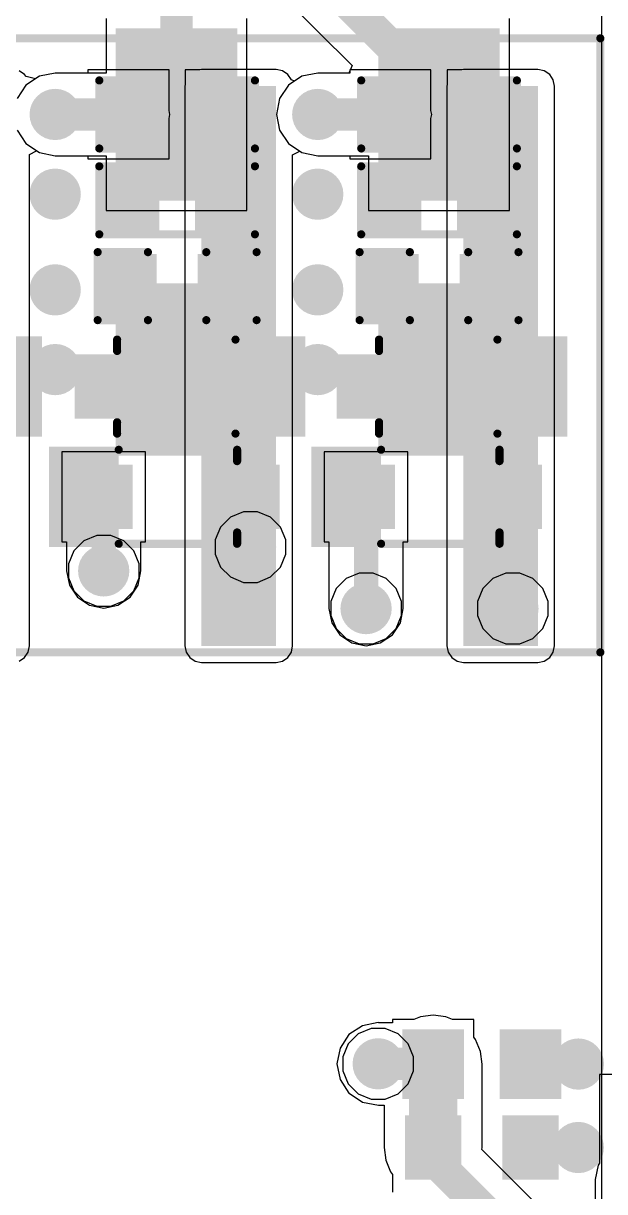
# Model space of a CAD drawing. Header units: millimetres. Extents: x 0 to 172, y 0 to 138.
# Drawn here: x 27.84 to 36.95, y 86.19 to 104.5 of the extents above; entities that cross this region are included whole.
import ezdxf

# ---------------------------------------------------------------- set-up
doc = ezdxf.new("R2010")
doc.units = ezdxf.units.MM
for name, color, linetype in [('BottomLayer', 5, 'Continuous'), ('BottomPaste', 16, 'Continuous'), ('BottomSolder', 6, 'Continuous'), ('TopLayer', 1, 'Continuous'), ('TopOverlay', 2, 'Continuous'), ('TopPaste', 8, 'Continuous'), ('TopSolder', 216, 'Continuous'), ('ViaHoleLayer', 16, 'Continuous')]:
    doc.layers.add(name, color=color, linetype=linetype)

# ---------------------------------------------------------------- blocks, each defined once
blk = doc.blocks.new('R___0603_77')
at = {"layer": 'TopLayer'}
for points in [[(-0.381, 0.4445), (-0.381, -0.4445), (-1.143, -0.4445), (-1.143, 0.4445)], [(1.143, 0.4445), (1.143, -0.4445), (0.381, -0.4445), (0.381, 0.4445)]]:
    blk.add_hatch(color=1, dxfattribs=at).paths.add_polyline_path(points)
at = {"layer": 'TopPaste'}
for points in [[(-0.381, 0.4445), (-0.381, -0.4445), (-1.143, -0.4445), (-1.143, 0.4445)], [(1.143, 0.4445), (1.143, -0.4445), (0.381, -0.4445), (0.381, 0.4445)]]:
    blk.add_hatch(color=8, dxfattribs=at).paths.add_polyline_path(points)
at = {"layer": 'TopSolder'}
for points in [[(-0.2794, 0.5461), (-0.2794, -0.5461), (-1.2446, -0.5461), (-1.2446, 0.5461)], [(1.2446, 0.5461), (1.2446, -0.5461), (0.2794, -0.5461), (0.2794, 0.5461)]]:
    blk.add_hatch(color=216, dxfattribs=at).paths.add_polyline_path(points)
at = {"layer": 'TopOverlay', "const_width": 0.127}
for points in [[(-1.2192, -0.5334), (-1.2192, 0.5334)], [(-1.2192, 0.5334), (1.2192, 0.5334)], [(1.2192, -0.5334), (1.2192, 0.5334)], [(-1.2192, -0.5334), (1.2192, -0.5334)]]:
    blk.add_lwpolyline(points, dxfattribs=at)
at = {"layer": 'TopOverlay', "const_width": 0.0635}
for points in [[(-1.25095, 0.5334, 1), (-1.18745, 0.5334, 1)], [(-1.25095, 0.5334, 1), (-1.18745, 0.5334, 1)], [(1.18745, 0.5334, 1), (1.25095, 0.5334, 1)], [(1.18745, 0.5334, 1), (1.25095, 0.5334, 1)], [(-1.25095, -0.5334, 1), (-1.18745, -0.5334, 1)], [(-1.25095, -0.5334, 1), (-1.18745, -0.5334, 1)], [(1.18745, -0.5334, 1), (1.25095, -0.5334, 1)], [(1.18745, -0.5334, 1), (1.25095, -0.5334, 1)]]:
    blk.add_lwpolyline(points, format="xyb", close=True, dxfattribs=at)
blk = doc.blocks.new('R___0603_78')
at = {"layer": 'TopLayer'}
for points in [[(-0.381, 0.4445), (-0.381, -0.4445), (-1.143, -0.4445), (-1.143, 0.4445)], [(1.143, 0.4445), (1.143, -0.4445), (0.381, -0.4445), (0.381, 0.4445)]]:
    blk.add_hatch(color=1, dxfattribs=at).paths.add_polyline_path(points)
at = {"layer": 'TopPaste'}
for points in [[(-0.381, 0.4445), (-0.381, -0.4445), (-1.143, -0.4445), (-1.143, 0.4445)], [(1.143, 0.4445), (1.143, -0.4445), (0.381, -0.4445), (0.381, 0.4445)]]:
    blk.add_hatch(color=8, dxfattribs=at).paths.add_polyline_path(points)
at = {"layer": 'TopSolder'}
for points in [[(-0.2794, 0.5461), (-0.2794, -0.5461), (-1.2446, -0.5461), (-1.2446, 0.5461)], [(1.2446, 0.5461), (1.2446, -0.5461), (0.2794, -0.5461), (0.2794, 0.5461)]]:
    blk.add_hatch(color=216, dxfattribs=at).paths.add_polyline_path(points)
at = {"layer": 'TopOverlay', "const_width": 0.127}
for points in [[(-1.2192, -0.5334), (-1.2192, 0.5334)], [(-1.2192, 0.5334), (1.2192, 0.5334)], [(1.2192, -0.5334), (1.2192, 0.5334)], [(-1.2192, -0.5334), (1.2192, -0.5334)]]:
    blk.add_lwpolyline(points, dxfattribs=at)
at = {"layer": 'TopOverlay', "const_width": 0.0635}
for points in [[(-1.25095, 0.5334, 1), (-1.18745, 0.5334, 1)], [(-1.25095, 0.5334, 1), (-1.18745, 0.5334, 1)], [(1.18745, 0.5334, 1), (1.25095, 0.5334, 1)], [(1.18745, 0.5334, 1), (1.25095, 0.5334, 1)], [(-1.25095, -0.5334, 1), (-1.18745, -0.5334, 1)], [(-1.25095, -0.5334, 1), (-1.18745, -0.5334, 1)], [(1.18745, -0.5334, 1), (1.25095, -0.5334, 1)], [(1.18745, -0.5334, 1), (1.25095, -0.5334, 1)]]:
    blk.add_lwpolyline(points, format="xyb", close=True, dxfattribs=at)
blk = doc.blocks.new('R___0603_B_152')
at = {"layer": 'BottomLayer'}
for points in [[(-1.143, -0.4445), (-1.143, 0.4445), (-0.381, 0.4445), (-0.381, -0.4445)], [(0.381, -0.4445), (0.381, 0.4445), (1.143, 0.4445), (1.143, -0.4445)]]:
    blk.add_hatch(color=5, dxfattribs=at).paths.add_polyline_path(points)
at = {"layer": 'BottomPaste'}
for points in [[(-1.143, -0.4445), (-1.143, 0.4445), (-0.381, 0.4445), (-0.381, -0.4445)], [(0.381, -0.4445), (0.381, 0.4445), (1.143, 0.4445), (1.143, -0.4445)]]:
    blk.add_hatch(color=16, dxfattribs=at).paths.add_polyline_path(points)
at = {"layer": 'BottomSolder'}
for points in [[(-1.2446, -0.5461), (-1.2446, 0.5461), (-0.2794, 0.5461), (-0.2794, -0.5461)], [(0.2794, -0.5461), (0.2794, 0.5461), (1.2446, 0.5461), (1.2446, -0.5461)]]:
    blk.add_hatch(color=6, dxfattribs=at).paths.add_polyline_path(points)
blk = doc.blocks.new('R___0603_172')
at = {"layer": 'TopLayer'}
for points in [[(-0.381, 0.4445), (-0.381, -0.4445), (-1.143, -0.4445), (-1.143, 0.4445)], [(1.143, 0.4445), (1.143, -0.4445), (0.381, -0.4445), (0.381, 0.4445)]]:
    blk.add_hatch(color=1, dxfattribs=at).paths.add_polyline_path(points)
at = {"layer": 'TopPaste'}
for points in [[(-0.381, 0.4445), (-0.381, -0.4445), (-1.143, -0.4445), (-1.143, 0.4445)], [(1.143, 0.4445), (1.143, -0.4445), (0.381, -0.4445), (0.381, 0.4445)]]:
    blk.add_hatch(color=8, dxfattribs=at).paths.add_polyline_path(points)
at = {"layer": 'TopSolder'}
for points in [[(-0.2794, 0.5461), (-0.2794, -0.5461), (-1.2446, -0.5461), (-1.2446, 0.5461)], [(1.2446, 0.5461), (1.2446, -0.5461), (0.2794, -0.5461), (0.2794, 0.5461)]]:
    blk.add_hatch(color=216, dxfattribs=at).paths.add_polyline_path(points)
at = {"layer": 'TopOverlay', "const_width": 0.127}
for points in [[(-1.2192, -0.5334), (-1.2192, 0.5334)], [(-1.2192, 0.5334), (1.2192, 0.5334)], [(1.2192, -0.5334), (1.2192, 0.5334)], [(-1.2192, -0.5334), (1.2192, -0.5334)]]:
    blk.add_lwpolyline(points, dxfattribs=at)
at = {"layer": 'TopOverlay', "const_width": 0.0635}
for points in [[(-1.25095, 0.5334, 1), (-1.18745, 0.5334, 1)], [(-1.25095, 0.5334, 1), (-1.18745, 0.5334, 1)], [(1.18745, 0.5334, 1), (1.25095, 0.5334, 1)], [(1.18745, 0.5334, 1), (1.25095, 0.5334, 1)], [(-1.25095, -0.5334, 1), (-1.18745, -0.5334, 1)], [(-1.25095, -0.5334, 1), (-1.18745, -0.5334, 1)], [(1.18745, -0.5334, 1), (1.25095, -0.5334, 1)], [(1.18745, -0.5334, 1), (1.25095, -0.5334, 1)]]:
    blk.add_lwpolyline(points, format="xyb", close=True, dxfattribs=at)
blk = doc.blocks.new('R___0603_174')
at = {"layer": 'TopLayer'}
for points in [[(-0.381, 0.4445), (-0.381, -0.4445), (-1.143, -0.4445), (-1.143, 0.4445)], [(1.143, 0.4445), (1.143, -0.4445), (0.381, -0.4445), (0.381, 0.4445)]]:
    blk.add_hatch(color=1, dxfattribs=at).paths.add_polyline_path(points)
at = {"layer": 'TopPaste'}
for points in [[(-0.381, 0.4445), (-0.381, -0.4445), (-1.143, -0.4445), (-1.143, 0.4445)], [(1.143, 0.4445), (1.143, -0.4445), (0.381, -0.4445), (0.381, 0.4445)]]:
    blk.add_hatch(color=8, dxfattribs=at).paths.add_polyline_path(points)
at = {"layer": 'TopSolder'}
for points in [[(-0.2794, 0.5461), (-0.2794, -0.5461), (-1.2446, -0.5461), (-1.2446, 0.5461)], [(1.2446, 0.5461), (1.2446, -0.5461), (0.2794, -0.5461), (0.2794, 0.5461)]]:
    blk.add_hatch(color=216, dxfattribs=at).paths.add_polyline_path(points)
at = {"layer": 'TopOverlay', "const_width": 0.127}
for points in [[(-1.2192, -0.5334), (-1.2192, 0.5334)], [(-1.2192, 0.5334), (1.2192, 0.5334)], [(1.2192, -0.5334), (1.2192, 0.5334)], [(-1.2192, -0.5334), (1.2192, -0.5334)]]:
    blk.add_lwpolyline(points, dxfattribs=at)
at = {"layer": 'TopOverlay', "const_width": 0.0635}
for points in [[(-1.25095, 0.5334, 1), (-1.18745, 0.5334, 1)], [(-1.25095, 0.5334, 1), (-1.18745, 0.5334, 1)], [(1.18745, 0.5334, 1), (1.25095, 0.5334, 1)], [(1.18745, 0.5334, 1), (1.25095, 0.5334, 1)], [(-1.25095, -0.5334, 1), (-1.18745, -0.5334, 1)], [(-1.25095, -0.5334, 1), (-1.18745, -0.5334, 1)], [(1.18745, -0.5334, 1), (1.25095, -0.5334, 1)], [(1.18745, -0.5334, 1), (1.25095, -0.5334, 1)]]:
    blk.add_lwpolyline(points, format="xyb", close=True, dxfattribs=at)
blk = doc.blocks.new('SOD_323_271')
at = {"layer": 'TopLayer'}
for points in [[(-0.75, -0.45), (-1.55, -0.45), (-1.55, 0.45), (-0.75, 0.45)], [(1.55, -0.45), (0.75, -0.45), (0.75, 0.45), (1.55, 0.45)]]:
    blk.add_hatch(color=1, dxfattribs=at).paths.add_polyline_path(points)
at = {"layer": 'TopOverlay'}
for points in [[(-2.007, 0.483), (-0.914, 0.483), (-0.914, 0.787), (-2.007, 0.787)], [(-2.007, -0.508), (-1.575, -0.508), (-1.575, 0.508), (-2.007, 0.508)], [(-2.007, -0.787), (-0.914, -0.787), (-0.914, -0.483), (-2.007, -0.483)]]:
    blk.add_hatch(color=2, dxfattribs=at).paths.add_polyline_path(points)
at = {"layer": 'TopPaste'}
for points in [[(-0.75, -0.45), (-1.55, -0.45), (-1.55, 0.45), (-0.75, 0.45)], [(1.55, -0.45), (0.75, -0.45), (0.75, 0.45), (1.55, 0.45)]]:
    blk.add_hatch(color=8, dxfattribs=at).paths.add_polyline_path(points)
at = {"layer": 'TopSolder'}
for points in [[(-0.695, -0.505), (-1.605, -0.505), (-1.605, 0.505), (-0.695, 0.505)], [(1.605, -0.505), (0.695, -0.505), (0.695, 0.505), (1.605, 0.505)]]:
    blk.add_hatch(color=216, dxfattribs=at).paths.add_polyline_path(points)
at = {"layer": 'TopOverlay', "const_width": 0.127}
for points in [[(0.94, 0.737), (-0.914, 0.737)], [(0.94, 0.737), (0.94, 0.559)], [(0.94, -0.559), (0.94, -0.737)], [(0.94, -0.737), (-0.914, -0.737)]]:
    blk.add_lwpolyline(points, dxfattribs=at)
at = {"layer": 'TopOverlay', "const_width": 0.0635}
for points in [[(-0.946, 0.737, 1), (-0.883, 0.737, 1)], [(0.908, 0.737, 1), (0.972, 0.737, 1)], [(0.908, 0.737, 1), (0.972, 0.737, 1)], [(0.908, 0.559, 1), (0.972, 0.559, 1)], [(0.908, -0.559, 1), (0.972, -0.559, 1)], [(-0.946, -0.737, 1), (-0.883, -0.737, 1)], [(0.908, -0.737, 1), (0.972, -0.737, 1)], [(0.908, -0.737, 1), (0.972, -0.737, 1)]]:
    blk.add_lwpolyline(points, format="xyb", close=True, dxfattribs=at)
blk = doc.blocks.new('SMA_B_272')
at = {"layer": 'BottomLayer'}
for points in [[(-3.25, 0.85), (-0.75, 0.85), (-0.75, -0.85), (-3.25, -0.85)], [(0.75, 0.85), (3.25, 0.85), (3.25, -0.85), (0.75, -0.85)]]:
    blk.add_hatch(color=5, dxfattribs=at).paths.add_polyline_path(points)
at = {"layer": 'BottomPaste'}
for points in [[(-3.25, 0.85), (-0.75, 0.85), (-0.75, -0.85), (-3.25, -0.85)], [(0.75, 0.85), (3.25, 0.85), (3.25, -0.85), (0.75, -0.85)]]:
    blk.add_hatch(color=16, dxfattribs=at).paths.add_polyline_path(points)
at = {"layer": 'BottomSolder'}
for points in [[(-3.352, 0.952), (-0.648, 0.952), (-0.648, -0.952), (-3.352, -0.952)], [(0.648, 0.952), (3.352, 0.952), (3.352, -0.952), (0.648, -0.952)]]:
    blk.add_hatch(color=6, dxfattribs=at).paths.add_polyline_path(points)
blk = doc.blocks.new('SOD_323_273')
at = {"layer": 'TopLayer'}
for points in [[(-0.75, -0.45), (-1.55, -0.45), (-1.55, 0.45), (-0.75, 0.45)], [(1.55, -0.45), (0.75, -0.45), (0.75, 0.45), (1.55, 0.45)]]:
    blk.add_hatch(color=1, dxfattribs=at).paths.add_polyline_path(points)
at = {"layer": 'TopOverlay'}
for points in [[(-2.007, 0.483), (-0.914, 0.483), (-0.914, 0.787), (-2.007, 0.787)], [(-2.007, -0.508), (-1.575, -0.508), (-1.575, 0.508), (-2.007, 0.508)], [(-2.007, -0.787), (-0.914, -0.787), (-0.914, -0.483), (-2.007, -0.483)]]:
    blk.add_hatch(color=2, dxfattribs=at).paths.add_polyline_path(points)
at = {"layer": 'TopPaste'}
for points in [[(-0.75, -0.45), (-1.55, -0.45), (-1.55, 0.45), (-0.75, 0.45)], [(1.55, -0.45), (0.75, -0.45), (0.75, 0.45), (1.55, 0.45)]]:
    blk.add_hatch(color=8, dxfattribs=at).paths.add_polyline_path(points)
at = {"layer": 'TopSolder'}
for points in [[(-0.695, -0.505), (-1.605, -0.505), (-1.605, 0.505), (-0.695, 0.505)], [(1.605, -0.505), (0.695, -0.505), (0.695, 0.505), (1.605, 0.505)]]:
    blk.add_hatch(color=216, dxfattribs=at).paths.add_polyline_path(points)
at = {"layer": 'TopOverlay', "const_width": 0.127}
for points in [[(-0.914, 0.737), (0.94, 0.737)], [(0.94, 0.559), (0.94, 0.737)], [(0.94, -0.737), (0.94, -0.559)], [(-0.914, -0.737), (0.94, -0.737)]]:
    blk.add_lwpolyline(points, dxfattribs=at)
at = {"layer": 'TopOverlay', "const_width": 0.0635}
for points in [[(-0.946, 0.737, 1), (-0.883, 0.737, 1)], [(0.908, 0.737, 1), (0.972, 0.737, 1)], [(0.908, 0.737, 1), (0.972, 0.737, 1)], [(0.908, 0.559, 1), (0.972, 0.559, 1)], [(0.908, -0.559, 1), (0.972, -0.559, 1)], [(-0.946, -0.737, 1), (-0.883, -0.737, 1)], [(0.908, -0.737, 1), (0.972, -0.737, 1)], [(0.908, -0.737, 1), (0.972, -0.737, 1)]]:
    blk.add_lwpolyline(points, format="xyb", close=True, dxfattribs=at)
blk = doc.blocks.new('SOD_323_280')
at = {"layer": 'TopLayer'}
for points in [[(-0.75, -0.45), (-1.55, -0.45), (-1.55, 0.45), (-0.75, 0.45)], [(1.55, -0.45), (0.75, -0.45), (0.75, 0.45), (1.55, 0.45)]]:
    blk.add_hatch(color=1, dxfattribs=at).paths.add_polyline_path(points)
at = {"layer": 'TopOverlay'}
for points in [[(-2.007, 0.483), (-0.914, 0.483), (-0.914, 0.787), (-2.007, 0.787)], [(-2.007, -0.508), (-1.575, -0.508), (-1.575, 0.508), (-2.007, 0.508)], [(-2.007, -0.787), (-0.914, -0.787), (-0.914, -0.483), (-2.007, -0.483)]]:
    blk.add_hatch(color=2, dxfattribs=at).paths.add_polyline_path(points)
at = {"layer": 'TopPaste'}
for points in [[(-0.75, -0.45), (-1.55, -0.45), (-1.55, 0.45), (-0.75, 0.45)], [(1.55, -0.45), (0.75, -0.45), (0.75, 0.45), (1.55, 0.45)]]:
    blk.add_hatch(color=8, dxfattribs=at).paths.add_polyline_path(points)
at = {"layer": 'TopSolder'}
for points in [[(-0.695, -0.505), (-1.605, -0.505), (-1.605, 0.505), (-0.695, 0.505)], [(1.605, -0.505), (0.695, -0.505), (0.695, 0.505), (1.605, 0.505)]]:
    blk.add_hatch(color=216, dxfattribs=at).paths.add_polyline_path(points)
at = {"layer": 'TopOverlay', "const_width": 0.127}
for points in [[(0.94, 0.737), (-0.914, 0.737)], [(0.94, 0.737), (0.94, 0.559)], [(0.94, -0.559), (0.94, -0.737)], [(0.94, -0.737), (-0.914, -0.737)]]:
    blk.add_lwpolyline(points, dxfattribs=at)
at = {"layer": 'TopOverlay', "const_width": 0.0635}
for points in [[(-0.946, 0.737, 1), (-0.883, 0.737, 1)], [(0.908, 0.737, 1), (0.972, 0.737, 1)], [(0.908, 0.737, 1), (0.972, 0.737, 1)], [(0.908, 0.559, 1), (0.972, 0.559, 1)], [(0.908, -0.559, 1), (0.972, -0.559, 1)], [(-0.946, -0.737, 1), (-0.883, -0.737, 1)], [(0.908, -0.737, 1), (0.972, -0.737, 1)], [(0.908, -0.737, 1), (0.972, -0.737, 1)]]:
    blk.add_lwpolyline(points, format="xyb", close=True, dxfattribs=at)
blk = doc.blocks.new('SMA_B_281')
at = {"layer": 'BottomLayer'}
for points in [[(-3.25, 0.85), (-0.75, 0.85), (-0.75, -0.85), (-3.25, -0.85)], [(0.75, 0.85), (3.25, 0.85), (3.25, -0.85), (0.75, -0.85)]]:
    blk.add_hatch(color=5, dxfattribs=at).paths.add_polyline_path(points)
at = {"layer": 'BottomPaste'}
for points in [[(-3.25, 0.85), (-0.75, 0.85), (-0.75, -0.85), (-3.25, -0.85)], [(0.75, 0.85), (3.25, 0.85), (3.25, -0.85), (0.75, -0.85)]]:
    blk.add_hatch(color=16, dxfattribs=at).paths.add_polyline_path(points)
at = {"layer": 'BottomSolder'}
for points in [[(-3.352, 0.952), (-0.648, 0.952), (-0.648, -0.952), (-3.352, -0.952)], [(0.648, 0.952), (3.352, 0.952), (3.352, -0.952), (0.648, -0.952)]]:
    blk.add_hatch(color=6, dxfattribs=at).paths.add_polyline_path(points)
blk = doc.blocks.new('SOD_323_283')
at = {"layer": 'TopLayer'}
for points in [[(-0.75, -0.45), (-1.55, -0.45), (-1.55, 0.45), (-0.75, 0.45)], [(1.55, -0.45), (0.75, -0.45), (0.75, 0.45), (1.55, 0.45)]]:
    blk.add_hatch(color=1, dxfattribs=at).paths.add_polyline_path(points)
at = {"layer": 'TopOverlay'}
for points in [[(-2.007, 0.483), (-0.914, 0.483), (-0.914, 0.787), (-2.007, 0.787)], [(-2.007, -0.508), (-1.575, -0.508), (-1.575, 0.508), (-2.007, 0.508)], [(-2.007, -0.787), (-0.914, -0.787), (-0.914, -0.483), (-2.007, -0.483)]]:
    blk.add_hatch(color=2, dxfattribs=at).paths.add_polyline_path(points)
at = {"layer": 'TopPaste'}
for points in [[(-0.75, -0.45), (-1.55, -0.45), (-1.55, 0.45), (-0.75, 0.45)], [(1.55, -0.45), (0.75, -0.45), (0.75, 0.45), (1.55, 0.45)]]:
    blk.add_hatch(color=8, dxfattribs=at).paths.add_polyline_path(points)
at = {"layer": 'TopSolder'}
for points in [[(-0.695, -0.505), (-1.605, -0.505), (-1.605, 0.505), (-0.695, 0.505)], [(1.605, -0.505), (0.695, -0.505), (0.695, 0.505), (1.605, 0.505)]]:
    blk.add_hatch(color=216, dxfattribs=at).paths.add_polyline_path(points)
at = {"layer": 'TopOverlay', "const_width": 0.127}
for points in [[(-0.914, 0.737), (0.94, 0.737)], [(0.94, 0.559), (0.94, 0.737)], [(0.94, -0.737), (0.94, -0.559)], [(-0.914, -0.737), (0.94, -0.737)]]:
    blk.add_lwpolyline(points, dxfattribs=at)
at = {"layer": 'TopOverlay', "const_width": 0.0635}
for points in [[(-0.946, 0.737, 1), (-0.883, 0.737, 1)], [(0.908, 0.737, 1), (0.972, 0.737, 1)], [(0.908, 0.737, 1), (0.972, 0.737, 1)], [(0.908, 0.559, 1), (0.972, 0.559, 1)], [(0.908, -0.559, 1), (0.972, -0.559, 1)], [(-0.946, -0.737, 1), (-0.883, -0.737, 1)], [(0.908, -0.737, 1), (0.972, -0.737, 1)], [(0.908, -0.737, 1), (0.972, -0.737, 1)]]:
    blk.add_lwpolyline(points, format="xyb", close=True, dxfattribs=at)
blk = doc.blocks.new('SOD_323_284')
at = {"layer": 'TopLayer'}
for points in [[(-0.75, -0.45), (-1.55, -0.45), (-1.55, 0.45), (-0.75, 0.45)], [(1.55, -0.45), (0.75, -0.45), (0.75, 0.45), (1.55, 0.45)]]:
    blk.add_hatch(color=1, dxfattribs=at).paths.add_polyline_path(points)
at = {"layer": 'TopOverlay'}
for points in [[(-2.007, 0.483), (-0.914, 0.483), (-0.914, 0.787), (-2.007, 0.787)], [(-2.007, -0.508), (-1.575, -0.508), (-1.575, 0.508), (-2.007, 0.508)], [(-2.007, -0.787), (-0.914, -0.787), (-0.914, -0.483), (-2.007, -0.483)]]:
    blk.add_hatch(color=2, dxfattribs=at).paths.add_polyline_path(points)
at = {"layer": 'TopPaste'}
for points in [[(-0.75, -0.45), (-1.55, -0.45), (-1.55, 0.45), (-0.75, 0.45)], [(1.55, -0.45), (0.75, -0.45), (0.75, 0.45), (1.55, 0.45)]]:
    blk.add_hatch(color=8, dxfattribs=at).paths.add_polyline_path(points)
at = {"layer": 'TopSolder'}
for points in [[(-0.695, -0.505), (-1.605, -0.505), (-1.605, 0.505), (-0.695, 0.505)], [(1.605, -0.505), (0.695, -0.505), (0.695, 0.505), (1.605, 0.505)]]:
    blk.add_hatch(color=216, dxfattribs=at).paths.add_polyline_path(points)
at = {"layer": 'TopOverlay', "const_width": 0.127}
for points in [[(0.94, 0.737), (-0.914, 0.737)], [(0.94, 0.737), (0.94, 0.559)], [(0.94, -0.559), (0.94, -0.737)], [(0.94, -0.737), (-0.914, -0.737)]]:
    blk.add_lwpolyline(points, dxfattribs=at)
at = {"layer": 'TopOverlay', "const_width": 0.0635}
for points in [[(-0.946, 0.737, 1), (-0.883, 0.737, 1)], [(0.908, 0.737, 1), (0.972, 0.737, 1)], [(0.908, 0.737, 1), (0.972, 0.737, 1)], [(0.908, 0.559, 1), (0.972, 0.559, 1)], [(0.908, -0.559, 1), (0.972, -0.559, 1)], [(-0.946, -0.737, 1), (-0.883, -0.737, 1)], [(0.908, -0.737, 1), (0.972, -0.737, 1)], [(0.908, -0.737, 1), (0.972, -0.737, 1)]]:
    blk.add_lwpolyline(points, format="xyb", close=True, dxfattribs=at)
blk = doc.blocks.new('C___0603_303')
at = {"layer": 'TopLayer'}
for points in [[(-0.381, 0.445), (-0.381, -0.445), (-1.143, -0.445), (-1.143, 0.445)], [(1.143, 0.445), (1.143, -0.445), (0.381, -0.445), (0.381, 0.445)]]:
    blk.add_hatch(color=1, dxfattribs=at).paths.add_polyline_path(points)
at = {"layer": 'TopPaste'}
for points in [[(-0.381, 0.445), (-0.381, -0.445), (-1.143, -0.445), (-1.143, 0.445)], [(1.143, 0.445), (1.143, -0.445), (0.381, -0.445), (0.381, 0.445)]]:
    blk.add_hatch(color=8, dxfattribs=at).paths.add_polyline_path(points)
at = {"layer": 'TopSolder'}
for points in [[(-0.321, 0.504), (-0.321, -0.504), (-1.203, -0.504), (-1.203, 0.504)], [(1.203, 0.504), (1.203, -0.504), (0.321, -0.504), (0.321, 0.504)]]:
    blk.add_hatch(color=216, dxfattribs=at).paths.add_polyline_path(points)
at = {"layer": 'TopOverlay', "const_width": 0.127}
for points in [[(-1.245, 0.533), (-0.457, 0.533)], [(-1.245, -0.533), (-1.245, 0.533)], [(0.457, 0.533), (1.245, 0.533)], [(1.245, -0.533), (1.245, 0.533)], [(-1.245, -0.533), (-0.457, -0.533)], [(0.457, -0.533), (1.245, -0.533)]]:
    blk.add_lwpolyline(points, dxfattribs=at)
at = {"layer": 'TopOverlay', "const_width": 0.0635}
for points in [[(-1.276, 0.533, 1), (-1.213, 0.533, 1)], [(-1.276, 0.533, 1), (-1.213, 0.533, 1)], [(-0.489, 0.533, 1), (-0.425, 0.533, 1)], [(0.425, 0.533, 1), (0.489, 0.533, 1)], [(1.213, 0.533, 1), (1.276, 0.533, 1)], [(1.213, 0.533, 1), (1.276, 0.533, 1)], [(-1.276, -0.533, 1), (-1.213, -0.533, 1)], [(-1.276, -0.533, 1), (-1.213, -0.533, 1)], [(-0.489, -0.533, 1), (-0.425, -0.533, 1)], [(0.425, -0.533, 1), (0.489, -0.533, 1)], [(1.213, -0.533, 1), (1.276, -0.533, 1)], [(1.213, -0.533, 1), (1.276, -0.533, 1)]]:
    blk.add_lwpolyline(points, format="xyb", close=True, dxfattribs=at)
blk = doc.blocks.new('C___0603_B_320')
at = {"layer": 'BottomLayer'}
for points in [[(-1.143, -0.445), (-1.143, 0.445), (-0.381, 0.445), (-0.381, -0.445)], [(0.381, -0.445), (0.381, 0.445), (1.143, 0.445), (1.143, -0.445)]]:
    blk.add_hatch(color=5, dxfattribs=at).paths.add_polyline_path(points)
at = {"layer": 'BottomPaste'}
for points in [[(-1.143, -0.445), (-1.143, 0.445), (-0.381, 0.445), (-0.381, -0.445)], [(0.381, -0.445), (0.381, 0.445), (1.143, 0.445), (1.143, -0.445)]]:
    blk.add_hatch(color=16, dxfattribs=at).paths.add_polyline_path(points)
at = {"layer": 'BottomSolder'}
for points in [[(-1.203, -0.504), (-1.203, 0.504), (-0.321, 0.504), (-0.321, -0.504)], [(0.321, -0.504), (0.321, 0.504), (1.203, 0.504), (1.203, -0.504)]]:
    blk.add_hatch(color=6, dxfattribs=at).paths.add_polyline_path(points)
blk = doc.blocks.new('C___0603_347')
at = {"layer": 'TopLayer'}
for points in [[(-0.381, 0.445), (-0.381, -0.445), (-1.143, -0.445), (-1.143, 0.445)], [(1.143, 0.445), (1.143, -0.445), (0.381, -0.445), (0.381, 0.445)]]:
    blk.add_hatch(color=1, dxfattribs=at).paths.add_polyline_path(points)
at = {"layer": 'TopPaste'}
for points in [[(-0.381, 0.445), (-0.381, -0.445), (-1.143, -0.445), (-1.143, 0.445)], [(1.143, 0.445), (1.143, -0.445), (0.381, -0.445), (0.381, 0.445)]]:
    blk.add_hatch(color=8, dxfattribs=at).paths.add_polyline_path(points)
at = {"layer": 'TopSolder'}
for points in [[(-0.321, 0.504), (-0.321, -0.504), (-1.203, -0.504), (-1.203, 0.504)], [(1.203, 0.504), (1.203, -0.504), (0.321, -0.504), (0.321, 0.504)]]:
    blk.add_hatch(color=216, dxfattribs=at).paths.add_polyline_path(points)
at = {"layer": 'TopOverlay', "const_width": 0.127}
for points in [[(-1.245, 0.533), (-0.457, 0.533)], [(-1.245, -0.533), (-1.245, 0.533)], [(0.457, 0.533), (1.245, 0.533)], [(1.245, -0.533), (1.245, 0.533)], [(-1.245, -0.533), (-0.457, -0.533)], [(0.457, -0.533), (1.245, -0.533)]]:
    blk.add_lwpolyline(points, dxfattribs=at)
at = {"layer": 'TopOverlay', "const_width": 0.0635}
for points in [[(-1.276, 0.533, 1), (-1.213, 0.533, 1)], [(-1.276, 0.533, 1), (-1.213, 0.533, 1)], [(-0.489, 0.533, 1), (-0.425, 0.533, 1)], [(0.425, 0.533, 1), (0.489, 0.533, 1)], [(1.213, 0.533, 1), (1.276, 0.533, 1)], [(1.213, 0.533, 1), (1.276, 0.533, 1)], [(-1.276, -0.533, 1), (-1.213, -0.533, 1)], [(-1.276, -0.533, 1), (-1.213, -0.533, 1)], [(-0.489, -0.533, 1), (-0.425, -0.533, 1)], [(0.425, -0.533, 1), (0.489, -0.533, 1)], [(1.213, -0.533, 1), (1.276, -0.533, 1)], [(1.213, -0.533, 1), (1.276, -0.533, 1)]]:
    blk.add_lwpolyline(points, format="xyb", close=True, dxfattribs=at)

msp = doc.modelspace()

# ---------------------------------------------------------------- hatches: boundary and pattern name
at = {"layer": 'BottomLayer'}
h = msp.add_hatch(color=5, dxfattribs=at)
edge = h.paths.add_edge_path()
edge.add_arc((28.341, 103.073), 0.3, 0, 360)
h = msp.add_hatch(color=5, dxfattribs=at)
edge = h.paths.add_edge_path()
edge.add_arc((32.454, 103.073), 0.3, 0, 360)
h = msp.add_hatch(color=5, dxfattribs=at)
edge = h.paths.add_edge_path()
edge.add_arc((28.341, 101.823), 0.3, 0, 360)
h = msp.add_hatch(color=5, dxfattribs=at)
edge = h.paths.add_edge_path()
edge.add_arc((32.454, 101.823), 0.3, 0, 360)
h = msp.add_hatch(color=5, dxfattribs=at)
edge = h.paths.add_edge_path()
edge.add_arc((28.341, 100.323), 0.3, 0, 360)
h = msp.add_hatch(color=5, dxfattribs=at)
edge = h.paths.add_edge_path()
edge.add_arc((32.454, 100.323), 0.3, 0, 360)
h = msp.add_hatch(color=5, dxfattribs=at)
edge = h.paths.add_edge_path()
edge.add_arc((28.341, 99.073), 0.3, 0, 360)
h = msp.add_hatch(color=5, dxfattribs=at)
edge = h.paths.add_edge_path()
edge.add_arc((32.454, 99.073), 0.3, 0, 360)
h = msp.add_hatch(color=5, dxfattribs=at)
edge = h.paths.add_edge_path()
edge.add_arc((31.401, 96.291), 0.3, 0, 360)
h = msp.add_hatch(color=5, dxfattribs=at)
edge = h.paths.add_edge_path()
edge.add_arc((29.101, 95.917), 0.3, 0, 360)
h = msp.add_hatch(color=5, dxfattribs=at)
edge = h.paths.add_edge_path()
edge.add_arc((33.211, 95.326), 0.3, 0, 360)
h = msp.add_hatch(color=5, dxfattribs=at)
edge = h.paths.add_edge_path()
edge.add_arc((35.511, 95.326), 0.3, 0, 360)
h = msp.add_hatch(color=5, dxfattribs=at)
edge = h.paths.add_edge_path()
edge.add_arc((33.401, 88.189), 0.3, 0, 360)
h = msp.add_hatch(color=5, dxfattribs=at)
edge = h.paths.add_edge_path()
edge.add_arc((36.537, 88.185), 0.3, 0, 360)
h = msp.add_hatch(color=5, dxfattribs=at)
edge = h.paths.add_edge_path()
edge.add_arc((36.535, 86.877), 0.3, 0, 360)
at = {"layer": 'BottomSolder'}
h = msp.add_hatch(color=6, dxfattribs=at)
edge = h.paths.add_edge_path()
edge.add_arc((28.341, 103.073), 0.402, 0, 360)
h = msp.add_hatch(color=6, dxfattribs=at)
edge = h.paths.add_edge_path()
edge.add_arc((32.454, 103.073), 0.402, 0, 360)
h = msp.add_hatch(color=6, dxfattribs=at)
edge = h.paths.add_edge_path()
edge.add_arc((28.341, 101.823), 0.402, 0, 360)
h = msp.add_hatch(color=6, dxfattribs=at)
edge = h.paths.add_edge_path()
edge.add_arc((32.454, 101.823), 0.402, 0, 360)
h = msp.add_hatch(color=6, dxfattribs=at)
edge = h.paths.add_edge_path()
edge.add_arc((28.341, 100.323), 0.402, 0, 360)
h = msp.add_hatch(color=6, dxfattribs=at)
edge = h.paths.add_edge_path()
edge.add_arc((32.454, 100.323), 0.402, 0, 360)
h = msp.add_hatch(color=6, dxfattribs=at)
edge = h.paths.add_edge_path()
edge.add_arc((28.341, 99.073), 0.402, 0, 360)
h = msp.add_hatch(color=6, dxfattribs=at)
edge = h.paths.add_edge_path()
edge.add_arc((32.454, 99.073), 0.402, 0, 360)
h = msp.add_hatch(color=6, dxfattribs=at)
edge = h.paths.add_edge_path()
edge.add_arc((31.401, 96.291), 0.402, 0, 360)
h = msp.add_hatch(color=6, dxfattribs=at)
edge = h.paths.add_edge_path()
edge.add_arc((29.101, 95.917), 0.402, 0, 360)
h = msp.add_hatch(color=6, dxfattribs=at)
edge = h.paths.add_edge_path()
edge.add_arc((33.211, 95.326), 0.402, 0, 360)
h = msp.add_hatch(color=6, dxfattribs=at)
edge = h.paths.add_edge_path()
edge.add_arc((35.511, 95.326), 0.402, 0, 360)
h = msp.add_hatch(color=6, dxfattribs=at)
edge = h.paths.add_edge_path()
edge.add_arc((33.401, 88.189), 0.402, 0, 360)
h = msp.add_hatch(color=6, dxfattribs=at)
edge = h.paths.add_edge_path()
edge.add_arc((36.537, 88.185), 0.402, 0, 360)
h = msp.add_hatch(color=6, dxfattribs=at)
edge = h.paths.add_edge_path()
edge.add_arc((36.535, 86.877), 0.402, 0, 360)
at = {"layer": 'TopLayer'}
for points in [[(30.632, 94.742), (31.801, 94.742), (31.801, 103.518), (30.632, 103.518)], [(34.735, 94.742), (35.904, 94.742), (35.904, 103.518), (34.735, 103.518)]]:
    msp.add_hatch(color=1, dxfattribs=at).paths.add_polyline_path(points)
h = msp.add_hatch(color=1, dxfattribs=at)
edge = h.paths.add_edge_path()
edge.add_arc((28.341, 103.073), 0.3, 0, 360)
h = msp.add_hatch(color=1, dxfattribs=at)
edge = h.paths.add_edge_path()
edge.add_arc((32.454, 103.073), 0.3, 0, 360)
h = msp.add_hatch(color=1, dxfattribs=at)
edge = h.paths.add_edge_path()
edge.add_arc((28.341, 101.823), 0.3, 0, 360)
h = msp.add_hatch(color=1, dxfattribs=at)
edge = h.paths.add_edge_path()
edge.add_arc((32.454, 101.823), 0.3, 0, 360)
h = msp.add_hatch(color=1, dxfattribs=at)
edge = h.paths.add_edge_path()
edge.add_arc((28.341, 100.323), 0.3, 0, 360)
h = msp.add_hatch(color=1, dxfattribs=at)
edge = h.paths.add_edge_path()
edge.add_arc((32.454, 100.323), 0.3, 0, 360)
h = msp.add_hatch(color=1, dxfattribs=at)
edge = h.paths.add_edge_path()
edge.add_arc((28.341, 99.073), 0.3, 0, 360)
h = msp.add_hatch(color=1, dxfattribs=at)
edge = h.paths.add_edge_path()
edge.add_arc((32.454, 99.073), 0.3, 0, 360)
h = msp.add_hatch(color=1, dxfattribs=at)
edge = h.paths.add_edge_path()
edge.add_arc((31.401, 96.291), 0.3, 0, 360)
h = msp.add_hatch(color=1, dxfattribs=at)
edge = h.paths.add_edge_path()
edge.add_arc((29.101, 95.917), 0.3, 0, 360)
h = msp.add_hatch(color=1, dxfattribs=at)
edge = h.paths.add_edge_path()
edge.add_arc((33.211, 95.326), 0.3, 0, 360)
h = msp.add_hatch(color=1, dxfattribs=at)
edge = h.paths.add_edge_path()
edge.add_arc((35.511, 95.326), 0.3, 0, 360)
h = msp.add_hatch(color=1, dxfattribs=at)
edge = h.paths.add_edge_path()
edge.add_arc((33.401, 88.189), 0.3, 0, 360)
h = msp.add_hatch(color=1, dxfattribs=at)
edge = h.paths.add_edge_path()
edge.add_arc((36.537, 88.185), 0.3, 0, 360)
h = msp.add_hatch(color=1, dxfattribs=at)
edge = h.paths.add_edge_path()
edge.add_arc((36.535, 86.877), 0.3, 0, 360)
at = {"layer": 'TopSolder'}
h = msp.add_hatch(color=216, dxfattribs=at)
edge = h.paths.add_edge_path()
edge.add_arc((28.341, 103.073), 0.402, 0, 360)
h = msp.add_hatch(color=216, dxfattribs=at)
edge = h.paths.add_edge_path()
edge.add_arc((32.454, 103.073), 0.402, 0, 360)
h = msp.add_hatch(color=216, dxfattribs=at)
edge = h.paths.add_edge_path()
edge.add_arc((28.341, 101.823), 0.402, 0, 360)
h = msp.add_hatch(color=216, dxfattribs=at)
edge = h.paths.add_edge_path()
edge.add_arc((32.454, 101.823), 0.402, 0, 360)
h = msp.add_hatch(color=216, dxfattribs=at)
edge = h.paths.add_edge_path()
edge.add_arc((28.341, 100.323), 0.402, 0, 360)
h = msp.add_hatch(color=216, dxfattribs=at)
edge = h.paths.add_edge_path()
edge.add_arc((32.454, 100.323), 0.402, 0, 360)
h = msp.add_hatch(color=216, dxfattribs=at)
edge = h.paths.add_edge_path()
edge.add_arc((28.341, 99.073), 0.402, 0, 360)
h = msp.add_hatch(color=216, dxfattribs=at)
edge = h.paths.add_edge_path()
edge.add_arc((32.454, 99.073), 0.402, 0, 360)
h = msp.add_hatch(color=216, dxfattribs=at)
edge = h.paths.add_edge_path()
edge.add_arc((31.401, 96.291), 0.402, 0, 360)
h = msp.add_hatch(color=216, dxfattribs=at)
edge = h.paths.add_edge_path()
edge.add_arc((29.101, 95.917), 0.402, 0, 360)
h = msp.add_hatch(color=216, dxfattribs=at)
edge = h.paths.add_edge_path()
edge.add_arc((33.211, 95.326), 0.402, 0, 360)
h = msp.add_hatch(color=216, dxfattribs=at)
edge = h.paths.add_edge_path()
edge.add_arc((35.511, 95.326), 0.402, 0, 360)
h = msp.add_hatch(color=216, dxfattribs=at)
edge = h.paths.add_edge_path()
edge.add_arc((33.401, 88.189), 0.402, 0, 360)
h = msp.add_hatch(color=216, dxfattribs=at)
edge = h.paths.add_edge_path()
edge.add_arc((36.537, 88.185), 0.402, 0, 360)
h = msp.add_hatch(color=216, dxfattribs=at)
edge = h.paths.add_edge_path()
edge.add_arc((36.535, 86.877), 0.402, 0, 360)
at = {"layer": 'ViaHoleLayer'}
h = msp.add_hatch(color=16, dxfattribs=at)
edge = h.paths.add_edge_path()
edge.add_arc((28.341, 103.073), 0.15, 0, 360)
h = msp.add_hatch(color=16, dxfattribs=at)
edge = h.paths.add_edge_path()
edge.add_arc((32.454, 103.073), 0.15, 0, 360)
h = msp.add_hatch(color=16, dxfattribs=at)
edge = h.paths.add_edge_path()
edge.add_arc((28.341, 101.823), 0.15, 0, 360)
h = msp.add_hatch(color=16, dxfattribs=at)
edge = h.paths.add_edge_path()
edge.add_arc((32.454, 101.823), 0.15, 0, 360)
h = msp.add_hatch(color=16, dxfattribs=at)
edge = h.paths.add_edge_path()
edge.add_arc((28.341, 100.323), 0.15, 0, 360)
h = msp.add_hatch(color=16, dxfattribs=at)
edge = h.paths.add_edge_path()
edge.add_arc((32.454, 100.323), 0.15, 0, 360)
h = msp.add_hatch(color=16, dxfattribs=at)
edge = h.paths.add_edge_path()
edge.add_arc((28.341, 99.073), 0.15, 0, 360)
h = msp.add_hatch(color=16, dxfattribs=at)
edge = h.paths.add_edge_path()
edge.add_arc((32.454, 99.073), 0.15, 0, 360)
h = msp.add_hatch(color=16, dxfattribs=at)
edge = h.paths.add_edge_path()
edge.add_arc((31.401, 96.291), 0.15, 0, 360)
h = msp.add_hatch(color=16, dxfattribs=at)
edge = h.paths.add_edge_path()
edge.add_arc((29.101, 95.917), 0.15, 0, 360)
h = msp.add_hatch(color=16, dxfattribs=at)
edge = h.paths.add_edge_path()
edge.add_arc((33.211, 95.326), 0.15, 0, 360)
h = msp.add_hatch(color=16, dxfattribs=at)
edge = h.paths.add_edge_path()
edge.add_arc((35.511, 95.326), 0.15, 0, 360)
h = msp.add_hatch(color=16, dxfattribs=at)
edge = h.paths.add_edge_path()
edge.add_arc((33.401, 88.189), 0.15, 0, 360)
h = msp.add_hatch(color=16, dxfattribs=at)
edge = h.paths.add_edge_path()
edge.add_arc((36.537, 88.185), 0.15, 0, 360)
h = msp.add_hatch(color=16, dxfattribs=at)
edge = h.paths.add_edge_path()
edge.add_arc((36.535, 86.877), 0.15, 0, 360)

# ---------------------------------------------------------------- linework, layer by layer
at = {"layer": 'BottomLayer'}
for p, q in [((31.927, 104.901), (32.991, 103.838)), ((29.137, 104.577), (29.137, 103.721)), ((31.345, 101.569), (31.345, 104.577)), ((35.458, 101.569), (35.458, 104.577)), ((28.093, 103.671), (27.883, 103.531)), ((28.341, 103.721), (28.093, 103.671)), ((29.137, 103.721), (28.341, 103.721)), ((32.206, 103.671), (31.996, 103.531)), ((32.454, 103.721), (32.206, 103.671)), ((32.942, 103.721), (32.454, 103.721)), ((32.991, 103.838), (32.942, 103.721)), ((27.883, 103.531), (27.743, 103.321)), ((31.996, 103.531), (31.856, 103.321)), ((31.856, 103.321), (31.806, 103.073)), ((31.806, 103.073), (31.856, 102.825)), ((27.743, 102.825), (27.883, 102.615)), ((31.856, 102.825), (31.996, 102.615)), ((27.883, 102.615), (28.093, 102.475)), ((31.996, 102.615), (32.206, 102.475)), ((28.093, 102.475), (28.341, 102.426)), ((28.341, 102.426), (29.137, 102.426)), ((29.137, 102.426), (29.137, 101.569)), ((32.206, 102.475), (32.454, 102.426)), ((32.454, 102.426), (33.25, 102.426)), ((33.25, 102.426), (33.25, 101.569)), ((29.137, 101.569), (31.345, 101.569)), ((33.25, 101.569), (35.458, 101.569)), ((31.088, 96.761), (30.932, 96.605)), ((31.291, 96.845), (31.088, 96.761)), ((31.512, 96.845), (31.291, 96.845)), ((31.715, 96.761), (31.512, 96.845)), ((31.871, 96.605), (31.715, 96.761)), ((30.932, 96.605), (30.847, 96.402)), ((31.955, 96.402), (31.871, 96.605)), ((28.788, 96.387), (28.632, 96.231)), ((28.991, 96.471), (28.788, 96.387)), ((29.212, 96.471), (28.991, 96.471)), ((29.415, 96.387), (29.212, 96.471)), ((29.571, 96.231), (29.415, 96.387)), ((30.847, 96.402), (30.847, 96.181)), ((31.955, 96.181), (31.955, 96.402)), ((28.632, 96.231), (28.547, 96.028)), ((29.655, 96.028), (29.571, 96.231)), ((30.847, 96.181), (30.932, 95.978)), ((31.871, 95.978), (31.955, 96.181)), ((28.547, 96.028), (28.547, 95.807)), ((29.655, 95.807), (29.655, 96.028)), ((30.932, 95.978), (31.088, 95.822)), ((31.715, 95.822), (31.871, 95.978)), ((28.547, 95.807), (28.632, 95.604)), ((29.571, 95.604), (29.655, 95.807)), ((31.088, 95.822), (31.291, 95.737)), ((31.512, 95.737), (31.715, 95.822)), ((32.897, 95.796), (32.741, 95.64)), ((33.101, 95.88), (32.897, 95.796)), ((33.321, 95.88), (33.101, 95.88)), ((33.525, 95.796), (33.321, 95.88)), ((33.681, 95.64), (33.525, 95.796)), ((35.197, 95.796), (35.041, 95.64)), ((35.401, 95.88), (35.197, 95.796)), ((35.621, 95.88), (35.401, 95.88)), ((35.825, 95.796), (35.621, 95.88)), ((35.981, 95.64), (35.825, 95.796)), ((31.291, 95.737), (31.512, 95.737)), ((32.741, 95.64), (32.657, 95.436)), ((33.765, 95.436), (33.681, 95.64)), ((35.041, 95.64), (34.957, 95.436)), ((36.065, 95.436), (35.981, 95.64)), ((28.632, 95.604), (28.788, 95.448)), ((28.788, 95.448), (28.991, 95.363)), ((29.212, 95.363), (29.415, 95.448)), ((29.415, 95.448), (29.571, 95.604)), ((32.657, 95.436), (32.657, 95.216)), ((33.765, 95.216), (33.765, 95.436)), ((34.957, 95.436), (34.957, 95.216)), ((36.065, 95.216), (36.065, 95.436)), ((28.991, 95.363), (29.212, 95.363)), ((32.657, 95.216), (32.741, 95.012)), ((33.681, 95.012), (33.765, 95.216)), ((34.957, 95.216), (35.041, 95.012)), ((35.981, 95.012), (36.065, 95.216)), ((32.741, 95.012), (32.897, 94.857)), ((33.525, 94.857), (33.681, 95.012)), ((35.041, 95.012), (35.197, 94.857)), ((35.825, 94.857), (35.981, 95.012)), ((32.897, 94.857), (33.101, 94.772)), ((33.101, 94.772), (33.321, 94.772)), ((33.321, 94.772), (33.525, 94.857)), ((35.197, 94.857), (35.401, 94.772)), ((35.401, 94.772), (35.621, 94.772)), ((35.621, 94.772), (35.825, 94.857)), ((33.401, 88.836), (33.153, 88.787)), ((33.41, 88.834), (33.401, 88.836)), ((33.627, 88.834), (33.41, 88.834)), ((33.957, 88.884), (33.627, 88.884)), ((33.627, 88.884), (33.627, 88.834)), ((34.063, 88.928), (33.957, 88.884)), ((34.262, 88.954), (34.063, 88.928)), ((34.46, 88.928), (34.262, 88.954)), ((34.566, 88.884), (34.46, 88.928)), ((34.897, 88.884), (34.566, 88.884)), ((34.897, 88.609), (34.897, 88.884)), ((33.153, 88.787), (32.943, 88.647)), ((32.943, 88.647), (32.803, 88.437)), ((34.927, 88.57), (34.897, 88.609)), ((35.004, 88.384), (34.927, 88.57)), ((32.803, 88.437), (32.754, 88.189)), ((35.03, 88.185), (35.004, 88.384)), ((32.754, 88.189), (32.803, 87.941)), ((35.03, 86.877), (35.03, 88.185)), ((32.803, 87.941), (32.943, 87.731)), ((37.18, 88.02), (36.869, 88.02)), ((36.869, 88.02), (36.869, 86.634)), ((32.943, 87.731), (32.945, 87.729)), ((32.945, 87.729), (33.155, 87.589)), ((33.155, 87.589), (33.403, 87.54)), ((33.403, 87.54), (33.493, 87.54)), ((33.493, 87.54), (33.493, 86.877)), ((33.493, 86.877), (33.519, 86.678)), ((35.026, 86.844), (35.03, 86.877)), ((36.343, 85.527), (35.026, 86.844)), ((33.519, 86.678), (33.596, 86.493)), ((33.596, 86.493), (33.627, 86.453)), ((33.627, 86.453), (33.627, 86.179)), ((36.846, 86.6), (36.802, 86.377)), ((36.869, 86.634), (36.846, 86.6)), ((36.802, 86.377), (36.802, 85.092))]:
    msp.add_line(p, q, dxfattribs=at)
for points, const_width in [([(30.241, 103.073), (30.241, 107.647)], 0.508), ([(32.385, 105.359), (33.675, 104.069)], 0.508), ([(33.675, 104.069), (33.758, 104.069)], 0.508), ([(33.758, 104.069), (34.354, 103.473)], 0.508), ([(34.354, 103.073), (34.354, 103.473)], 0.508), ([(28.341, 103.073), (30.241, 103.073)], 0.508), ([(32.454, 103.073), (34.354, 103.073)], 0.508), ([(34.262, 86.877), (34.262, 88.185)], 0.762), ([(33.401, 88.189), (33.403, 88.187)], 0.508), ([(33.403, 88.187), (34.26, 88.187)], 0.508), ([(34.26, 88.187), (34.262, 88.185)], 0.508), ([(34.262, 86.877), (34.389, 86.75)], 0.508), ([(34.389, 86.565), (34.389, 86.75)], 0.508), ([(34.389, 86.565), (35.885, 85.069)], 0.508)]:
    msp.add_lwpolyline(points, dxfattribs=dict(at, const_width=const_width))
for points, const_width in [([(33.548, 104.069, 1), (33.802, 104.069, 1)], 0.254), ([(33.548, 104.069, 1), (33.802, 104.069, 1)], 0.254), ([(33.631, 104.069, 1), (33.885, 104.069, 1)], 0.254), ([(33.631, 104.069, 1), (33.885, 104.069, 1)], 0.254), ([(34.227, 103.473, 1), (34.481, 103.473, 1)], 0.254), ([(34.227, 103.473, 1), (34.481, 103.473, 1)], 0.254), ([(28.214, 103.073, 1), (28.468, 103.073, 1)], 0.254), ([(30.114, 103.073, 1), (30.368, 103.073, 1)], 0.254), ([(30.114, 103.073, 1), (30.368, 103.073, 1)], 0.254), ([(32.327, 103.073, 1), (32.581, 103.073, 1)], 0.254), ([(34.227, 103.073, 1), (34.481, 103.073, 1)], 0.254), ([(34.227, 103.073, 1), (34.481, 103.073, 1)], 0.254), ([(34.071, 88.185, 1), (34.452, 88.185, 1)], 0.381), ([(33.274, 88.189, 1), (33.528, 88.189, 1)], 0.254), ([(33.276, 88.187, 1), (33.53, 88.187, 1)], 0.254), ([(33.276, 88.187, 1), (33.53, 88.187, 1)], 0.254), ([(34.133, 88.187, 1), (34.387, 88.187, 1)], 0.254), ([(34.133, 88.187, 1), (34.387, 88.187, 1)], 0.254), ([(34.135, 88.185, 1), (34.389, 88.185, 1)], 0.254), ([(34.071, 86.877, 1), (34.452, 86.877, 1)], 0.381), ([(34.135, 86.877, 1), (34.389, 86.877, 1)], 0.254), ([(34.262, 86.75, 1), (34.516, 86.75, 1)], 0.254), ([(34.262, 86.75, 1), (34.516, 86.75, 1)], 0.254), ([(34.262, 86.565, 1), (34.516, 86.565, 1)], 0.254), ([(34.262, 86.565, 1), (34.516, 86.565, 1)], 0.254)]:
    msp.add_lwpolyline(points, format="xyb", close=True, dxfattribs=dict(at, const_width=const_width))
at = {"layer": 'TopLayer'}
for p, q in [((36.899, 108.062), (36.899, 84.641)), ((27.861, 103.701), (27.777, 103.757)), ((27.884, 103.667), (27.861, 103.701)), ((28.093, 103.671), (28.034, 103.632)), ((28.341, 103.721), (28.093, 103.671)), ((28.854, 103.721), (28.341, 103.721)), ((30.124, 103.772), (28.854, 103.772)), ((28.854, 103.772), (28.854, 103.721)), ((30.124, 103.136), (30.124, 103.772)), ((30.607, 103.772), (30.378, 103.772)), ((30.378, 103.772), (30.378, 103.543)), ((30.632, 103.777), (30.607, 103.772)), ((31.801, 103.777), (30.632, 103.777)), ((31.901, 103.757), (31.801, 103.777)), ((31.985, 103.701), (31.901, 103.757)), ((32.041, 103.617), (31.985, 103.701)), ((32.206, 103.671), (32.092, 103.595)), ((32.454, 103.721), (32.206, 103.671)), ((32.957, 103.721), (32.454, 103.721)), ((34.227, 103.772), (32.957, 103.772)), ((32.957, 103.772), (32.957, 103.721)), ((34.227, 103.136), (34.227, 103.772)), ((34.71, 103.772), (34.481, 103.772)), ((34.481, 103.772), (34.481, 103.543)), ((34.735, 103.777), (34.71, 103.772)), ((35.904, 103.777), (34.735, 103.777)), ((36.003, 103.757), (35.904, 103.777)), ((36.087, 103.701), (36.003, 103.757)), ((36.143, 103.617), (36.087, 103.701)), ((28.034, 103.632), (27.884, 103.667)), ((30.378, 103.543), (30.373, 103.518)), ((30.373, 103.518), (30.373, 94.742)), ((32.092, 103.595), (32.041, 103.617)), ((34.481, 103.543), (34.476, 103.518)), ((34.476, 103.518), (34.476, 94.742)), ((36.163, 103.518), (36.143, 103.617)), ((36.163, 97.783), (36.163, 103.518)), ((30.137, 103.073), (30.124, 103.136)), ((34.239, 103.073), (34.227, 103.136)), ((30.124, 103.011), (30.137, 103.073)), ((30.124, 102.375), (30.124, 103.011)), ((34.227, 103.011), (34.239, 103.073)), ((34.227, 102.375), (34.227, 103.011)), ((27.937, 102.445), (28.049, 102.505)), ((27.937, 97.783), (27.937, 102.445)), ((28.049, 102.505), (28.093, 102.475)), ((28.093, 102.475), (28.341, 102.426)), ((28.341, 102.426), (28.854, 102.426)), ((28.854, 102.426), (28.854, 102.375)), ((32.06, 102.438), (32.172, 102.498)), ((32.06, 94.742), (32.06, 102.438)), ((32.172, 102.498), (32.206, 102.475)), ((32.206, 102.475), (32.454, 102.426)), ((32.454, 102.426), (32.957, 102.426)), ((32.957, 102.426), (32.957, 102.375)), ((28.854, 102.375), (30.124, 102.375)), ((32.957, 102.375), (34.227, 102.375)), ((27.939, 97.783), (27.937, 97.783)), ((27.939, 96.375), (27.939, 97.783)), ((29.755, 97.783), (28.447, 97.783)), ((28.447, 97.783), (28.447, 96.375)), ((29.755, 96.375), (29.755, 97.783)), ((33.865, 97.783), (32.557, 97.783)), ((32.557, 97.783), (32.557, 96.375)), ((33.865, 96.375), (33.865, 97.783)), ((36.165, 97.783), (36.163, 97.783)), ((36.165, 96.375), (36.165, 97.783)), ((27.937, 94.742), (27.937, 96.375)), ((27.937, 96.375), (27.939, 96.375)), ((28.447, 96.375), (28.519, 96.375)), ((28.519, 96.375), (28.519, 95.917)), ((29.684, 95.917), (29.684, 96.375)), ((29.684, 96.375), (29.755, 96.375)), ((32.557, 96.375), (32.628, 96.375)), ((32.628, 96.375), (32.628, 95.326)), ((33.794, 95.326), (33.794, 96.375)), ((33.794, 96.375), (33.865, 96.375)), ((36.163, 94.742), (36.163, 96.375)), ((36.163, 96.375), (36.165, 96.375)), ((28.519, 95.917), (28.563, 95.694)), ((29.64, 95.694), (29.684, 95.917)), ((28.563, 95.694), (28.689, 95.505)), ((29.513, 95.505), (29.64, 95.694)), ((28.689, 95.505), (28.878, 95.379)), ((29.324, 95.379), (29.513, 95.505)), ((28.878, 95.379), (29.101, 95.335)), ((29.101, 95.335), (29.324, 95.379)), ((32.628, 95.326), (32.673, 95.103)), ((33.749, 95.103), (33.794, 95.326)), ((32.673, 95.103), (32.799, 94.914)), ((33.623, 94.914), (33.749, 95.103)), ((32.799, 94.914), (32.988, 94.788)), ((33.434, 94.788), (33.623, 94.914)), ((27.917, 94.643), (27.937, 94.742)), ((30.373, 94.742), (30.393, 94.643)), ((32.041, 94.643), (32.06, 94.742)), ((32.988, 94.788), (33.211, 94.744)), ((33.211, 94.744), (33.434, 94.788)), ((34.476, 94.742), (34.496, 94.643)), ((36.143, 94.643), (36.163, 94.742)), ((27.777, 94.503), (27.861, 94.559)), ((27.861, 94.559), (27.917, 94.643)), ((30.393, 94.643), (30.449, 94.559)), ((30.449, 94.559), (30.533, 94.503)), ((31.901, 94.503), (31.985, 94.559)), ((31.985, 94.559), (32.041, 94.643)), ((34.496, 94.643), (34.552, 94.559)), ((34.552, 94.559), (34.636, 94.503)), ((36.003, 94.503), (36.087, 94.559)), ((36.087, 94.559), (36.143, 94.643)), ((30.533, 94.503), (30.632, 94.483)), ((30.632, 94.483), (31.801, 94.483)), ((31.801, 94.483), (31.901, 94.503)), ((34.636, 94.503), (34.735, 94.483)), ((34.735, 94.483), (35.904, 94.483)), ((35.904, 94.483), (36.003, 94.503)), ((33.087, 88.658), (32.931, 88.503)), ((33.291, 88.743), (33.087, 88.658)), ((33.511, 88.743), (33.291, 88.743)), ((33.715, 88.658), (33.511, 88.743)), ((33.871, 88.503), (33.715, 88.658)), ((32.931, 88.503), (32.847, 88.299)), ((33.955, 88.299), (33.871, 88.503)), ((32.847, 88.299), (32.847, 88.079)), ((33.955, 88.079), (33.955, 88.299)), ((32.847, 88.079), (32.931, 87.875)), ((33.871, 87.875), (33.955, 88.079)), ((32.931, 87.875), (33.087, 87.719)), ((33.715, 87.719), (33.871, 87.875)), ((33.087, 87.719), (33.291, 87.635)), ((33.291, 87.635), (33.511, 87.635)), ((33.511, 87.635), (33.715, 87.719))]:
    msp.add_line(p, q, dxfattribs=at)
for points, const_width in [([(28.341, 103.073), (29.489, 103.073)], 0.508), ([(32.454, 103.073), (33.592, 103.073)], 0.508), ([(29.101, 95.917), (29.101, 97.079)], 0.381), ([(33.211, 95.326), (33.211, 97.079)], 0.381)]:
    msp.add_lwpolyline(points, dxfattribs=dict(at, const_width=const_width))
for points, const_width in [([(28.214, 103.073, 1), (28.468, 103.073, 1)], 0.254), ([(29.362, 103.073, 1), (29.616, 103.073, 1)], 0.254), ([(32.327, 103.073, 1), (32.581, 103.073, 1)], 0.254), ([(33.465, 103.073, 1), (33.719, 103.073, 1)], 0.254), ([(29.006, 97.079, 1), (29.197, 97.079, 1)], 0.191), ([(33.116, 97.079, 1), (33.306, 97.079, 1)], 0.191), ([(29.006, 95.917, 1), (29.197, 95.917, 1)], 0.191), ([(33.116, 95.326, 1), (33.306, 95.326, 1)], 0.191)]:
    msp.add_lwpolyline(points, format="xyb", close=True, dxfattribs=dict(at, const_width=const_width))
at = {"layer": 'TopOverlay', "const_width": 0.127}
for points in [[(15.189, 104.267), (36.881, 104.267)], [(36.881, 94.64), (36.881, 104.267)], [(15.189, 94.64), (36.881, 94.64)]]:
    msp.add_lwpolyline(points, dxfattribs=at)
at = {"layer": 'TopOverlay', "const_width": 0.0635}
for points in [[(36.849, 104.267, 1), (36.913, 104.267, 1)], [(36.849, 104.267, 1), (36.913, 104.267, 1)], [(36.849, 94.64, 1), (36.913, 94.64, 1)], [(36.849, 94.64, 1), (36.913, 94.64, 1)]]:
    msp.add_lwpolyline(points, format="xyb", close=True, dxfattribs=at)

# ---------------------------------------------------------------- block references
for name, p, rotation in [('SMA_B_281', (30.241, 101.073), 90), ('SMA_B_272', (34.354, 101.073), 90), ('SOD_323_284', (26.128, 98.806), 180), ('SOD_323_280', (30.251, 98.806), 180), ('SOD_323_271', (34.354, 98.806), 180), ('R___0603_B_152', (35.024, 88.185), 180), ('C___0603_B_320', (35.024, 86.877), 180)]:
    msp.add_blockref(name, p, dxfattribs=dict(rotation=rotation))
for name, p in [('R___0603_174', (30.251, 103.073)), ('R___0603_78', (34.354, 103.073)), ('R___0603_172', (30.251, 101.727)), ('R___0603_77', (34.354, 101.727)), ('C___0603_347', (30.251, 100.381)), ('C___0603_303', (34.354, 100.381)), ('SOD_323_283', (30.251, 97.079)), ('SOD_323_273', (34.361, 97.079))]:
    msp.add_blockref(name, p)

doc.saveas('drawing.dxf')
